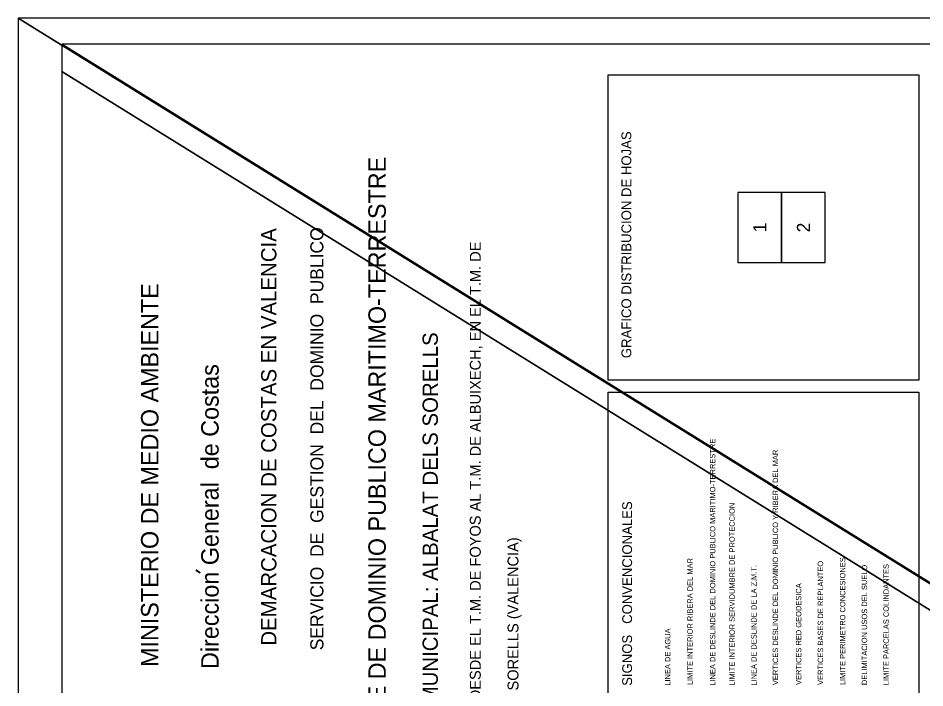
# Model space of a CAD drawing. Extents: x 730854 to 731444, y 4378581 to 4379608.
# Drawn here: x 730854.5 to 731062.4, y 4379454 to 4379607.5 of the extents above; entities that cross this region are included whole.
import ezdxf
from ezdxf.enums import TextEntityAlignment as Align

# ---------------------------------------------------------------- set-up
doc = ezdxf.new("R2010")
doc.units = 0
doc.layers.get('0').update_dxf_attribs({"linetype": 'CONTINUOUS'})

msp = doc.modelspace()

# ---------------------------------------------------------------- linework, layer by layer
at = {"color": 0, "linetype": 'CONTINUOUS'}
for points in [[(730989.77, 4379524.54), (730989.77, 4379594.5), (731061.04, 4379594.5), (731061.04, 4379524.54)], [(731019.56, 4379551.52), (731029.56, 4379551.52), (731029.56, 4379567.52), (731019.56, 4379567.52)], [(731029.56, 4379551.52), (731039.56, 4379551.52), (731039.56, 4379567.52), (731029.56, 4379567.52)], [(730989.77, 4379428.19), (730989.77, 4379521.78), (731061.04, 4379521.78), (731061.04, 4379428.19)]]:
    msp.add_lwpolyline(points, close=True, dxfattribs=at)

# ---------------------------------------------------------------- texts
for s, height, rotation, p in [('GRAFICO DISTRIBUCION DE HOJAS', 2.25, 90, (730995.1, 4379529.56)), ('DESLINDE DE DOMINIO PUBLICO MARITIMO-TERRESTRE ', 4, 90, (730938.81, 4379427.71)), ('EXPEDIENTE: DESDE EL T.M. DE FOYOS AL T.M. DE ALBUIXECH, EN EL T.M. DE ', 2.5, 90, (730960.58, 4379428.11)), ('MINISTERIO DE MEDIO AMBIENTE', 4, 90, (730886.68, 4379458.77)), ('TERMINO MUNICIPAL: ALBALAT DELS SORELLS', 3.5, 90, (730950.74, 4379427.54)), ('Direccion General  de Costas', 4, 90, (730900.48, 4379458.32)), ('LINEA DE DESLINDE DEL DOMINIO PUBLICO MARITIMO-TERRESTRE', 1.24, 90, (731014.37, 4379454.47)), ('VERTICES DESLINDE DEL DOMINIO PUBLICO Y RIBERA DEL MAR', 1.24, 90, (731028.76, 4379454.62)), ('LIMITE INTERIOR SERVIDUMBRE DE PROTECCION', 1.24, 90, (731018.82, 4379454.47)), ('ALBALAT DELS SORELLS (VALENCIA)', 2.5, 90, (730969.23, 4379428.11)), ('LIMITE INTERIOR RIBERA DEL MAR', 1.24, 90, (731009.18, 4379454.63)), ('VERTICES BASES DE REPLANTEO', 1.24, 90, (731039.09, 4379454.65)), ('LIMITE PERIMETRO CONCESIONES', 1.24, 90, (731044.18, 4379454.62)), ('LIMITE PARCELAS COLINDANTES', 1.24, 90, (731054.15, 4379454.6)), ("'", 4, 55.3292, (730898.26, 4379478.31)), ('LINEA DE DESLINDE DE LA Z.M.T.', 1.24, 90, (731023.84, 4379454.49)), ('DELIMITACION USOS DEL SUELO', 1.24, 90, (731049.18, 4379454.61)), ('VERTICES RED GEODESICA', 1.24, 90, (731034.09, 4379454.65)), ('LINEA DE AGUA', 1.24, 90, (731004.07, 4379454.48))]:
    msp.add_text(s, height=height, rotation=rotation, dxfattribs=at).set_placement(p)
for s, height, p in [('1', 3, (731024.56, 4379559.52)), ('2', 3, (731034.56, 4379559.51)), ('DEMARCACION DE COSTAS EN VALENCIA', 3.5, (730911.97, 4379511.51)), ('SERVICIO  DE  GESTION  DEL  DOMINIO  PUBLICO', 3, (730923, 4379511.08)), ('SIGNOS   CONVENCIONALES   ', 2.25, (730994.15, 4379476.85))]:
    msp.add_text(s, height=height, rotation=90, dxfattribs=at).set_placement(p, align=Align.MIDDLE)

# ---------------------------------------------------------------- meshes
mesh = msp.add_polyface(dxfattribs=at)
corners = [(730854.5, 4378581), (730854.5, 4378581), (730854.5, 4378771.96), (731162.5, 4378581), (730854.5, 4378946.49), (731444, 4378581), (730854.5, 4379607.5), (731444, 4379242.01), (731444, 4379607.5)]
mesh.append_faces([[corners[k] for k in face] for face in [(0, 1, 3, 2), (2, 3, 5, 4), (4, 5, 7, 6), (6, 7, 8, 8)]], dxfattribs={"vtx0": -1, "vtx2": -1, "color": 0})
mesh = msp.add_polyface(dxfattribs=at)
corners = [(730864.5, 4379421), (730864.5, 4379421), (730864.5, 4379595.27), (731145.58, 4379421), (730864.5, 4379601.5), (731145.58, 4379427.23), (731145.58, 4379601.5)]
mesh.append_faces([[corners[k] for k in face] for face in [(0, 1, 3, 2), (2, 3, 5, 4), (4, 5, 6, 6)]], dxfattribs={"vtx0": -1, "vtx2": -1, "color": 0})

doc.saveas('drawing.dxf')
